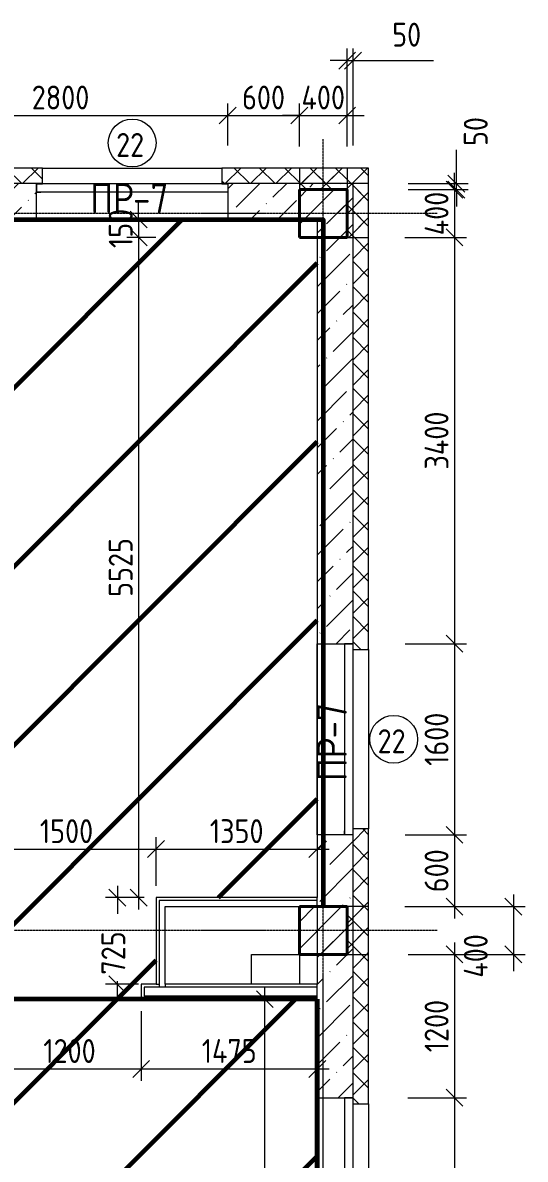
# Model space of a CAD drawing. Header units: millimetres. Extents: x -56773 to 323062, y -262288 to 76460.
# Drawn here: x 59093 to 63301, y -197138 to -187627 of the extents above; entities that cross this region are included whole.
import ezdxf

# ---------------------------------------------------------------- set-up
doc = ezdxf.new("R2010")
doc.units = ezdxf.units.MM
doc.linetypes.add('ADSK_Линия сетки', pattern=[25, 20, -2.5, 0, -2.5])
for name, color, linetype, lineweight in [('1.1) Шлифовка потолка', 5, 'Continuous', 60), ('3.1 Штукатурка внешн стен', 5, 'Continuous', 60), ('_ Окна', 7, 'Continuous', 18), ('Марки', 7, 'Continuous', 20), ('Марки окон', 7, 'Continuous', 20), ('Несущие колонны', 7, 'Continuous', 18), ('Окна', 7, 'Continuous', 9), ('Оси', 7, 'Continuous', 9), ('Перекрытие', 7, 'Continuous', 18), ('Размеры', 7, 'Continuous', 9), ('Стены внутренние', 7, 'Continuous', 18), ('Стены наружные', 7, 'Continuous', 18), ('Стены штриховка', 7, 'Continuous', 9)]:
    doc.layers.add(name, color=color, linetype=linetype, lineweight=lineweight)
doc.styles.add('GOST Common_2', font='', dxfattribs={"width": 0.9, "height": 250})
doc.styles.add('GOST Common_3', font='', dxfattribs={"width": 0.9, "height": 200})
doc.styles.get('GOST Common_2').set_extended_font_data('GOST Common')
doc.styles.get('GOST Common_3').set_extended_font_data('GOST Common')
doc.dimstyles.new('ADSK_Основной_2_0', dxfattribs={"dimscale": 304.8, "dimtxt": 201.142999, "dimasz": 0.463911, "dimexe": 0.328084, "dimexo": 0.328084, "dimgap": 0.164042, "dimtad": 1, "dimdec": 3, "dimrnd": 0.001, "dimdsep": 46, "dimtxsty": 'GOST Common_3', "dimblk1": 'OBLIQUE', "dimblk2": 'OBLIQUE', "dimsah": 1, "dimcen": 0.09, "dimdle": 0.328084, "dimazin": 2, "dimtfac": 1, "dimtdec": 4, "dimtix": 1, "dimtmove": 0, "dimatfit": 3, "dimfxl": 1, "dimtvp": 1, "dimtolj": 1, "dimtzin": 0, "dimlwd": 20, "dimlwe": 20, "dimarcsym": 2})
doc.dimstyles.new('ADSK_Основной_2_0_1', dxfattribs={"dimscale": 304.8, "dimtxt": 201.142999, "dimasz": 0.463911, "dimexe": 0.328084, "dimexo": 0.328084, "dimgap": 0.164042, "dimtad": 1, "dimdec": 3, "dimrnd": 0.001, "dimdsep": 46, "dimtxsty": 'GOST Common_3', "dimblk1": 'OBLIQUE', "dimblk2": 'OBLIQUE', "dimsah": 1, "dimcen": 0.09, "dimdle": 0.328084, "dimazin": 2, "dimtfac": 1, "dimtdec": 4, "dimtix": 1, "dimtmove": 1, "dimatfit": 3, "dimfxl": 1, "dimtvp": 1, "dimtolj": 1, "dimtzin": 0, "dimlwd": 20, "dimlwe": 20, "dimarcsym": 2})
doc.dimstyles.new('ADSK_Основной_2_0_2', dxfattribs={"dimscale": 304.8, "dimtxt": 201.142999, "dimasz": 0.463911, "dimexe": 0.328084, "dimexo": 0.328084, "dimgap": 0.164042, "dimtad": 1, "dimdec": 3, "dimrnd": 0.001, "dimdsep": 46, "dimtxsty": 'GOST Common_3', "dimblk1": 'OBLIQUE', "dimblk2": 'OBLIQUE', "dimsah": 1, "dimcen": 0.09, "dimdle": 0.328084, "dimazin": 2, "dimtfac": 1, "dimtdec": 4, "dimtix": 1, "dimtmove": 0, "dimatfit": 3, "dimfxl": 1, "dimtvp": 1, "dimtolj": 1, "dimtzin": 0, "dimlwd": 20, "dimlwe": 20, "dimarcsym": 2})
pattern_1 = [(45, (9.36, -198628.46), (-224.5064, 224.5064), []), (45, (233.87, -198628.46), (-224.5064, 224.5064), [396.875, -79.375, 3.353, -76.022])]
pattern_2 = [(45, (9.36, -198628.46), (84.18955, 308.69595), [396.875, -79.375, 3.353, -76.022])]
pattern_3 = [(45, (9.36, -198628.46), (-106.066, 106.066), []), (135, (9.36, -198628.46), (-106.066, -106.066), [])]

# ---------------------------------------------------------------- blocks, each defined once
blk = doc.blocks.new('ADSK_КолоннаЖБ_Прямоугольная - 400x400 мм-1807143-Кладочный план 4-го этажа')
at = {"layer": 'Несущие колонны', "lineweight": 40}
for p, q in [((-200, 200), (200, 200)), ((-200, -200), (-200, 200)), ((200, 200), (200, -200)), ((200, -200), (-200, -200))]:
    blk.add_line(p, q, dxfattribs=at)
blk = doc.blocks.new('ОКНО L03 _2СТ_RS - ОК-5_1600х2000h-3556615-Кладочный план 4-го этажа')
at = {"layer": '_ Окна'}
for p, q in [((-838.1, 149), (761.9, 149)), ((-838.1, 149), (-838.1, 79)), ((-838.1, 149), (-833.1, 149)), ((-818.1, 149), (-38.1, 149)), ((-38.1, 149), (741.9, 149)), ((761.9, 149), (756.9, 149)), ((761.9, 149), (761.9, 79)), ((-838.1, 79), (761.9, 79)), ((-838.1, 79), (-803.1, 79)), ((-818.1, 79), (-38.1, 79)), ((-38.1, 79), (741.9, 79)), ((761.9, 79), (726.9, 79))]:
    blk.add_line(p, q, dxfattribs=at)
at = {"layer": 'Окна'}
blk.add_line((-888.1, -150), (811.9, -150), dxfattribs=at)
blk = doc.blocks.new('ОКНО L03 _2СТ_RS - ОК-5_1600х2000h-3556607-Кладочный план 4-го этажа')
at = {"layer": '_ Окна'}
for p, q in [((-838.1, -79), (761.9, -79)), ((-838.1, -149), (-838.1, -79)), ((-838.1, -79), (-803.1, -79)), ((-818.1, -79), (-38.1, -79)), ((-38.1, -79), (741.9, -79)), ((761.9, -79), (726.9, -79)), ((761.9, -149), (761.9, -79)), ((-838.1, -149), (761.9, -149)), ((-838.1, -149), (-833.1, -149)), ((-818.1, -149), (-38.1, -149)), ((-38.1, -149), (741.9, -149)), ((761.9, -149), (756.9, -149))]:
    blk.add_line(p, q, dxfattribs=at)
at = {"layer": 'Окна'}
blk.add_line((-888.1, 150), (811.9, 150), dxfattribs=at)
blk = doc.blocks.new('_Oblique')
at = {"color": 0, "linetype": 'ByBlock', "lineweight": -2}
blk.add_line((-0.5, -0.5), (0.5, 0.5), dxfattribs=at)
blk = doc.blocks.new('*D5823')
at = {"layer": 'Defpoints', "color": 0, "transparency": 16777216}
for p in [(62219.5, -188973.5), (62219.5, -189023.5), (62724.1, -189023.5)]:
    blk.add_point(p, dxfattribs=at)
at = {"layer": 'Размеры', "color": 0, "lineweight": 20, "transparency": 16777216}
for p, q in [((62724.1, -188973.5), (62724.1, -188690.7)), ((62319.5, -188973.5), (62824.1, -188973.5)), ((62724.1, -189023.5), (62724.1, -188973.5)), ((62319.5, -189023.5), (62824.1, -189023.5)), ((62724.1, -189023.5), (62724.1, -189164.9))]:
    blk.add_line(p, q, dxfattribs=at)
at = {"layer": 'Размеры', "color": 0, "lineweight": 20, "transparency": 16777216, "xscale": 141.4, "yscale": 141.4, "zscale": 141.4}
for p, rotation in [((62724.1, -188973.5), 270), ((62724.1, -189023.5), 90)]:
    blk.add_blockref('_Oblique', p, dxfattribs=dict(at, rotation=rotation))
at = {"layer": 'Размеры', "color": 0, "lineweight": 9, "transparency": 16777216, "insert": (62786.5, -188658.7), "char_height": 200, "width": 302.737, "attachment_point": 1, "rotation": 90, "line_spacing_factor": 1.022761, "style": 'GOST Common_3'}
blk.add_mtext('\\A1;50', dxfattribs=at)
blk = doc.blocks.new('*D5824')
at = {"layer": 'Defpoints', "color": 0, "transparency": 16777216}
for p in [(62219.5, -189023.5), (62193.4, -189423.5), (62708.4, -189423.5)]:
    blk.add_point(p, dxfattribs=at)
at = {"layer": 'Размеры', "color": 0, "lineweight": 20, "transparency": 16777216}
for p, q in [((62708.4, -189023.5), (62708.4, -188882.1)), ((62319.5, -189023.5), (62808.4, -189023.5)), ((62708.4, -189023.5), (62708.4, -189423.5)), ((62293.4, -189423.5), (62808.4, -189423.5)), ((62708.4, -189423.5), (62708.4, -189564.9))]:
    blk.add_line(p, q, dxfattribs=at)
at = {"layer": 'Размеры', "color": 0, "lineweight": 20, "transparency": 16777216, "xscale": 141.4, "yscale": 141.4, "zscale": 141.4}
for p, rotation in [((62708.4, -189023.5), 270), ((62708.4, -189423.5), 90)]:
    blk.add_blockref('_Oblique', p, dxfattribs=dict(at, rotation=rotation))
at = {"layer": 'Размеры', "color": 0, "lineweight": 9, "transparency": 16777216, "insert": (62558.4, -189223.5), "char_height": 200, "width": 474.561, "attachment_point": 5, "rotation": 90, "style": 'GOST Common_3'}
blk.add_mtext('\\A1;400', dxfattribs=at)
blk = doc.blocks.new('*D5825')
at = {"layer": 'Defpoints', "color": 0, "transparency": 16777216}
for p in [(62193.4, -189423.5), (62194.5, -192823.5), (62708.4, -192823.5)]:
    blk.add_point(p, dxfattribs=at)
at = {"layer": 'Размеры', "color": 0, "lineweight": 20, "transparency": 16777216}
for p, q in [((62708.4, -189323.5), (62708.4, -192923.5)), ((62293.4, -189423.5), (62808.4, -189423.5)), ((62294.5, -192823.5), (62808.4, -192823.5))]:
    blk.add_line(p, q, dxfattribs=at)
at = {"layer": 'Размеры', "color": 0, "lineweight": 20, "transparency": 16777216, "xscale": 141.4, "yscale": 141.4, "zscale": 141.4}
for p, rotation in [((62708.4, -189423.5), 90), ((62708.4, -192823.5), 270)]:
    blk.add_blockref('_Oblique', p, dxfattribs=dict(at, rotation=rotation))
at = {"layer": 'Размеры', "color": 0, "lineweight": 9, "transparency": 16777216, "insert": (62558.4, -191123.5), "char_height": 200, "width": 625.93, "attachment_point": 5, "rotation": 90, "style": 'GOST Common_3'}
blk.add_mtext('\\A1;3400', dxfattribs=at)
blk = doc.blocks.new('*D5826')
at = {"layer": 'Defpoints', "color": 0, "transparency": 16777216}
for p in [(62194.5, -192823.5), (62194.5, -194423.5), (62708.4, -194423.5)]:
    blk.add_point(p, dxfattribs=at)
at = {"layer": 'Размеры', "color": 0, "lineweight": 20, "transparency": 16777216}
for p, q in [((62708.4, -192723.5), (62708.4, -194523.5)), ((62294.5, -192823.5), (62808.4, -192823.5)), ((62294.5, -194423.5), (62808.4, -194423.5))]:
    blk.add_line(p, q, dxfattribs=at)
at = {"layer": 'Размеры', "color": 0, "lineweight": 20, "transparency": 16777216, "xscale": 141.4, "yscale": 141.4, "zscale": 141.4}
for p, rotation in [((62708.4, -192823.5), 90), ((62708.4, -194423.5), 270)]:
    blk.add_blockref('_Oblique', p, dxfattribs=dict(at, rotation=rotation))
at = {"layer": 'Размеры', "color": 0, "lineweight": 9, "transparency": 16777216, "insert": (62558.4, -193623.5), "char_height": 200, "width": 560.473, "attachment_point": 5, "rotation": 90, "style": 'GOST Common_3'}
blk.add_mtext('\\A1;1600', dxfattribs=at)
blk = doc.blocks.new('*D5827')
at = {"layer": 'Defpoints', "color": 0, "transparency": 16777216}
for p in [(62194.5, -194423.5), (62193.4, -195023.5), (62708.4, -195023.5)]:
    blk.add_point(p, dxfattribs=at)
at = {"layer": 'Размеры', "color": 0, "lineweight": 20, "transparency": 16777216}
for p, q in [((62708.4, -194323.5), (62708.4, -195123.5)), ((62294.5, -194423.5), (62808.4, -194423.5)), ((62293.4, -195023.5), (62808.4, -195023.5))]:
    blk.add_line(p, q, dxfattribs=at)
at = {"layer": 'Размеры', "color": 0, "lineweight": 20, "transparency": 16777216, "xscale": 141.4, "yscale": 141.4, "zscale": 141.4}
for p, rotation in [((62708.4, -194423.5), 90), ((62708.4, -195023.5), 270)]:
    blk.add_blockref('_Oblique', p, dxfattribs=dict(at, rotation=rotation))
at = {"layer": 'Размеры', "color": 0, "lineweight": 9, "transparency": 16777216, "insert": (62558.4, -194723.5), "char_height": 200, "width": 454.106, "attachment_point": 5, "rotation": 90, "style": 'GOST Common_3'}
blk.add_mtext('\\A1;600', dxfattribs=at)
blk = doc.blocks.new('*D5828')
at = {"layer": 'Defpoints', "color": 0, "transparency": 16777216}
for p in [(62193.4, -195023.5), (62219.5, -195423.5), (63201.3, -195423.5)]:
    blk.add_point(p, dxfattribs=at)
at = {"layer": 'Размеры', "color": 0, "lineweight": 20, "transparency": 16777216}
for p, q in [((63201.3, -194923.5), (63201.3, -195423.5)), ((62293.4, -195023.5), (63301.3, -195023.5)), ((62319.5, -195423.5), (63301.3, -195423.5)), ((63201.3, -195423.5), (63201.3, -195564.9))]:
    blk.add_line(p, q, dxfattribs=at)
at = {"layer": 'Размеры', "color": 0, "lineweight": 20, "transparency": 16777216, "xscale": 141.4, "yscale": 141.4, "zscale": 141.4}
for p, rotation in [((63201.3, -195023.5), 90), ((63201.3, -195423.5), 270)]:
    blk.add_blockref('_Oblique', p, dxfattribs=dict(at, rotation=rotation))
at = {"layer": 'Размеры', "color": 0, "lineweight": 9, "transparency": 16777216, "insert": (62786.5, -195618.8), "char_height": 200, "width": 474.561, "attachment_point": 1, "rotation": 90, "line_spacing_factor": 1.022761, "style": 'GOST Common_3'}
blk.add_mtext('\\A1;400', dxfattribs=at)
blk = doc.blocks.new('*D5829')
at = {"layer": 'Defpoints', "color": 0, "transparency": 16777216}
for p in [(62219.5, -195423.5), (62219, -196623.5), (62708.4, -196623.5)]:
    blk.add_point(p, dxfattribs=at)
at = {"layer": 'Размеры', "color": 0, "lineweight": 20, "transparency": 16777216}
for p, q in [((62708.4, -195323.5), (62708.4, -196723.5)), ((62319.5, -195423.5), (62808.4, -195423.5)), ((62319, -196623.5), (62808.4, -196623.5))]:
    blk.add_line(p, q, dxfattribs=at)
at = {"layer": 'Размеры', "color": 0, "lineweight": 20, "transparency": 16777216, "xscale": 141.4, "yscale": 141.4, "zscale": 141.4}
for p, rotation in [((62708.4, -195423.5), 90), ((62708.4, -196623.5), 270)]:
    blk.add_blockref('_Oblique', p, dxfattribs=dict(at, rotation=rotation))
at = {"layer": 'Размеры', "color": 0, "lineweight": 9, "transparency": 16777216, "insert": (62558.4, -196023.5), "char_height": 200, "width": 560.473, "attachment_point": 5, "rotation": 90, "style": 'GOST Common_3'}
blk.add_mtext('\\A1;1200', dxfattribs=at)
blk = doc.blocks.new('*D5830')
at = {"layer": 'Defpoints', "color": 0, "transparency": 16777216}
for p in [(62219, -196623.5), (61858.4, -198223.5), (62708.4, -198223.5)]:
    blk.add_point(p, dxfattribs=at)
at = {"layer": 'Размеры', "color": 0, "lineweight": 20, "transparency": 16777216}
for p, q in [((62708.4, -196523.5), (62708.4, -198323.5)), ((62319, -196623.5), (62808.4, -196623.5)), ((61958.4, -198223.5), (62808.4, -198223.5))]:
    blk.add_line(p, q, dxfattribs=at)
at = {"layer": 'Размеры', "color": 0, "lineweight": 20, "transparency": 16777216, "xscale": 141.4, "yscale": 141.4, "zscale": 141.4}
for p, rotation in [((62708.4, -196623.5), 90), ((62708.4, -198223.5), 270)]:
    blk.add_blockref('_Oblique', p, dxfattribs=dict(at, rotation=rotation))
at = {"layer": 'Размеры', "color": 0, "lineweight": 9, "transparency": 16777216, "insert": (62558.4, -197423.5), "char_height": 200, "width": 560.473, "attachment_point": 5, "rotation": 90, "style": 'GOST Common_3'}
blk.add_mtext('\\A1;1600', dxfattribs=at)
blk = doc.blocks.new('*D5942')
at = {"layer": 'Defpoints', "color": 0, "transparency": 16777216}
for p in [(60809.4, -188403), (60809.4, -188754.1), (58009.4, -188974.5)]:
    blk.add_point(p, dxfattribs=at)
at = {"layer": 'Размеры', "color": 0, "lineweight": 20, "transparency": 16777216}
for p, q in [((58009.4, -188874.5), (58009.4, -188303)), ((60809.4, -188654.1), (60809.4, -188303)), ((57909.4, -188403), (60909.4, -188403))]:
    blk.add_line(p, q, dxfattribs=at)
at = {"layer": 'Размеры', "color": 0, "lineweight": 20, "transparency": 16777216, "xscale": 141.4, "yscale": 141.4, "zscale": 141.4, "rotation": 180}
blk.add_blockref('_Oblique', (58009.4, -188403), dxfattribs=at)
at = {"layer": 'Размеры', "color": 0, "lineweight": 20, "transparency": 16777216, "xscale": 141.4, "yscale": 141.4, "zscale": 141.4}
blk.add_blockref('_Oblique', (60809.4, -188403), dxfattribs=at)
at = {"layer": 'Размеры', "color": 0, "lineweight": 9, "transparency": 16777216, "insert": (59409.4, -188253), "char_height": 200, "width": 605.475, "attachment_point": 5, "style": 'GOST Common_3'}
blk.add_mtext('\\A1;2800', dxfattribs=at)
blk = doc.blocks.new('*D5943')
at = {"layer": 'Defpoints', "color": 0, "transparency": 16777216}
for p in [(61409.4, -188403), (60809.4, -188754.1), (61409.4, -188762.6)]:
    blk.add_point(p, dxfattribs=at)
at = {"layer": 'Размеры', "color": 0, "lineweight": 20, "transparency": 16777216}
for p, q in [((60809.4, -188654.1), (60809.4, -188303)), ((61409.4, -188662.6), (61409.4, -188303)), ((60709.4, -188403), (61509.4, -188403))]:
    blk.add_line(p, q, dxfattribs=at)
at = {"layer": 'Размеры', "color": 0, "lineweight": 20, "transparency": 16777216, "xscale": 141.4, "yscale": 141.4, "zscale": 141.4, "rotation": 180}
blk.add_blockref('_Oblique', (60809.4, -188403), dxfattribs=at)
at = {"layer": 'Размеры', "color": 0, "lineweight": 20, "transparency": 16777216, "xscale": 141.4, "yscale": 141.4, "zscale": 141.4}
blk.add_blockref('_Oblique', (61409.4, -188403), dxfattribs=at)
at = {"layer": 'Размеры', "color": 0, "lineweight": 9, "transparency": 16777216, "insert": (61109.4, -188253), "char_height": 200, "width": 454.106, "attachment_point": 5, "style": 'GOST Common_3'}
blk.add_mtext('\\A1;600', dxfattribs=at)
blk = doc.blocks.new('*D5944')
at = {"layer": 'Defpoints', "color": 0, "transparency": 16777216}
for p in [(61809.4, -188403), (61409.4, -188762.6), (61809.4, -188762.6)]:
    blk.add_point(p, dxfattribs=at)
at = {"layer": 'Размеры', "color": 0, "lineweight": 20, "transparency": 16777216}
for p, q in [((61409.4, -188662.6), (61409.4, -188303)), ((61809.4, -188662.6), (61809.4, -188303)), ((61409.4, -188403), (61268, -188403)), ((61409.4, -188403), (61809.4, -188403)), ((61809.4, -188403), (61950.8, -188403))]:
    blk.add_line(p, q, dxfattribs=at)
at = {"layer": 'Размеры', "color": 0, "lineweight": 20, "transparency": 16777216, "xscale": 141.4, "yscale": 141.4, "zscale": 141.4}
blk.add_blockref('_Oblique', (61409.4, -188403), dxfattribs=at)
at = {"layer": 'Размеры', "color": 0, "lineweight": 20, "transparency": 16777216, "xscale": 141.4, "yscale": 141.4, "zscale": 141.4, "rotation": 180}
blk.add_blockref('_Oblique', (61809.4, -188403), dxfattribs=at)
at = {"layer": 'Размеры', "color": 0, "lineweight": 9, "transparency": 16777216, "insert": (61609.4, -188253), "char_height": 200, "width": 474.561, "attachment_point": 5, "style": 'GOST Common_3'}
blk.add_mtext('\\A1;400', dxfattribs=at)
blk = doc.blocks.new('*D5945')
at = {"layer": 'Defpoints', "color": 0, "transparency": 16777216}
for p in [(61859.4, -187943.7), (61809.4, -188762.6), (61859.4, -188753.1)]:
    blk.add_point(p, dxfattribs=at)
at = {"layer": 'Размеры', "color": 0, "lineweight": 20, "transparency": 16777216}
for p, q in [((61809.4, -188662.6), (61809.4, -187843.7)), ((61859.4, -188653.1), (61859.4, -187843.7)), ((61809.4, -187943.7), (61668, -187943.7)), ((61809.4, -187943.7), (61859.4, -187943.7)), ((61859.4, -187943.7), (62533.6, -187943.7))]:
    blk.add_line(p, q, dxfattribs=at)
at = {"layer": 'Размеры', "color": 0, "lineweight": 20, "transparency": 16777216, "xscale": 141.4, "yscale": 141.4, "zscale": 141.4}
blk.add_blockref('_Oblique', (61809.4, -187943.7), dxfattribs=at)
at = {"layer": 'Размеры', "color": 0, "lineweight": 20, "transparency": 16777216, "xscale": 141.4, "yscale": 141.4, "zscale": 141.4, "rotation": 180}
blk.add_blockref('_Oblique', (61859.4, -187943.7), dxfattribs=at)
at = {"layer": 'Размеры', "color": 0, "lineweight": 9, "transparency": 16777216, "insert": (62186.5, -187627.1), "char_height": 200, "width": 302.737, "attachment_point": 1, "line_spacing_factor": 1.022761, "style": 'GOST Common_3'}
blk.add_mtext('\\A1;50', dxfattribs=at)
blk = doc.blocks.new('*D5970')
at = {"layer": 'Defpoints', "color": 0, "transparency": 16777216}
for p in [(60163.1, -189273.5), (60063.2, -189423.5), (60306.3, -189423.5)]:
    blk.add_point(p, dxfattribs=at)
at = {"layer": 'Размеры', "color": 0, "lineweight": 20, "transparency": 16777216}
for p, q in [((60063.2, -189273.5), (60063.2, -189132.1)), ((60063.1, -189273.5), (59963.2, -189273.5)), ((60063.2, -189273.5), (60063.2, -189423.5)), ((60206.3, -189423.5), (59963.2, -189423.5)), ((60063.2, -189423.5), (60063.2, -189564.9))]:
    blk.add_line(p, q, dxfattribs=at)
at = {"layer": 'Размеры', "color": 0, "lineweight": 20, "transparency": 16777216, "xscale": 141.4, "yscale": 141.4, "zscale": 141.4}
for p, rotation in [((60063.2, -189273.5), 270), ((60063.2, -189423.5), 90)]:
    blk.add_blockref('_Oblique', p, dxfattribs=dict(at, rotation=rotation))
at = {"layer": 'Размеры', "color": 0, "lineweight": 9, "transparency": 16777216, "insert": (59913.2, -189348.5), "char_height": 200, "width": 409.104, "attachment_point": 5, "rotation": 90, "style": 'GOST Common_3'}
blk.add_mtext('\\A1;150', dxfattribs=at)
blk = doc.blocks.new('*D5971')
at = {"layer": 'Defpoints', "color": 0, "transparency": 16777216}
for p in [(60306.3, -189423.5), (60063.2, -194948.5), (60209.4, -194948.5)]:
    blk.add_point(p, dxfattribs=at)
at = {"layer": 'Размеры', "color": 0, "lineweight": 20, "transparency": 16777216}
for p, q in [((60063.2, -189323.5), (60063.2, -195048.5)), ((60206.3, -189423.5), (59963.2, -189423.5)), ((60109.4, -194948.5), (59963.2, -194948.5))]:
    blk.add_line(p, q, dxfattribs=at)
at = {"layer": 'Размеры', "color": 0, "lineweight": 20, "transparency": 16777216, "xscale": 141.4, "yscale": 141.4, "zscale": 141.4}
for p, rotation in [((60063.2, -189423.5), 90), ((60063.2, -194948.5), 270)]:
    blk.add_blockref('_Oblique', p, dxfattribs=dict(at, rotation=rotation))
at = {"layer": 'Размеры', "color": 0, "lineweight": 9, "transparency": 16777216, "insert": (59913.2, -192186), "char_height": 200, "width": 605.475, "attachment_point": 5, "rotation": 90, "style": 'GOST Common_3'}
blk.add_mtext('\\A1;5525', dxfattribs=at)
blk = doc.blocks.new('*D5972')
at = {"layer": 'Defpoints', "color": 0, "transparency": 16777216}
for p in [(60209.4, -194948.5), (59885.1, -195673.5), (60163.1, -195673.5)]:
    blk.add_point(p, dxfattribs=at)
at = {"layer": 'Размеры', "color": 0, "lineweight": 20, "transparency": 16777216}
for p, q in [((59885.1, -194848.5), (59885.1, -195084.9)), ((60109.4, -194948.5), (59785.1, -194948.5)), ((60063.1, -195673.5), (59785.1, -195673.5)), ((59885.1, -195773.5), (59885.1, -195647.8))]:
    blk.add_line(p, q, dxfattribs=at)
at = {"layer": 'Размеры', "color": 0, "lineweight": 20, "transparency": 16777216, "xscale": 141.4, "yscale": 141.4, "zscale": 141.4}
for p, rotation in [((59885.1, -194948.5), 90), ((59885.1, -195673.5), 270)]:
    blk.add_blockref('_Oblique', p, dxfattribs=dict(at, rotation=rotation))
at = {"layer": 'Размеры', "color": 0, "lineweight": 9, "transparency": 16777216, "insert": (59751.8, -195593.4), "char_height": 200, "width": 454.106, "attachment_point": 1, "rotation": 90, "line_spacing_factor": 1.022761, "style": 'GOST Common_3'}
blk.add_mtext('\\A1;725', dxfattribs=at)
blk = doc.blocks.new('*D6041')
at = {"layer": 'Defpoints', "color": 0, "transparency": 16777216}
for p in [(58884.4, -195798.5), (60084.4, -195798.5), (60084.4, -196382.2)]:
    blk.add_point(p, dxfattribs=at)
at = {"layer": 'Размеры', "color": 0, "lineweight": 20, "transparency": 16777216}
for p, q in [((58884.4, -195898.5), (58884.4, -196482.2)), ((60084.4, -195898.5), (60084.4, -196482.2)), ((58784.4, -196382.2), (60184.4, -196382.2))]:
    blk.add_line(p, q, dxfattribs=at)
at = {"layer": 'Размеры', "color": 0, "lineweight": 20, "transparency": 16777216, "xscale": 141.4, "yscale": 141.4, "zscale": 141.4, "rotation": 180}
blk.add_blockref('_Oblique', (58884.4, -196382.2), dxfattribs=at)
at = {"layer": 'Размеры', "color": 0, "lineweight": 20, "transparency": 16777216, "xscale": 141.4, "yscale": 141.4, "zscale": 141.4}
blk.add_blockref('_Oblique', (60084.4, -196382.2), dxfattribs=at)
at = {"layer": 'Размеры', "color": 0, "lineweight": 9, "transparency": 16777216, "insert": (59484.4, -196232.2), "char_height": 200, "width": 560.473, "attachment_point": 5, "style": 'GOST Common_3'}
blk.add_mtext('\\A1;1200', dxfattribs=at)
blk = doc.blocks.new('*D6042')
at = {"layer": 'Defpoints', "color": 0, "transparency": 16777216}
for p in [(60084.4, -195798.5), (61559.4, -196282.3), (61559.4, -196382.2)]:
    blk.add_point(p, dxfattribs=at)
at = {"layer": 'Размеры', "color": 0, "lineweight": 20, "transparency": 16777216}
for p, q in [((60084.4, -195898.5), (60084.4, -196482.2)), ((59984.4, -196382.2), (61659.4, -196382.2)), ((61559.4, -196382.3), (61559.4, -196482.2))]:
    blk.add_line(p, q, dxfattribs=at)
at = {"layer": 'Размеры', "color": 0, "lineweight": 20, "transparency": 16777216, "xscale": 141.4, "yscale": 141.4, "zscale": 141.4, "rotation": 180}
blk.add_blockref('_Oblique', (60084.4, -196382.2), dxfattribs=at)
at = {"layer": 'Размеры', "color": 0, "lineweight": 20, "transparency": 16777216, "xscale": 141.4, "yscale": 141.4, "zscale": 141.4}
blk.add_blockref('_Oblique', (61559.4, -196382.2), dxfattribs=at)
at = {"layer": 'Размеры', "color": 0, "lineweight": 9, "transparency": 16777216, "insert": (60821.9, -196232.2), "char_height": 200, "width": 580.928, "attachment_point": 5, "style": 'GOST Common_3'}
blk.add_mtext('\\A1;1475', dxfattribs=at)
blk = doc.blocks.new('*D6263')
at = {"layer": 'Defpoints', "color": 0, "transparency": 16777216}
for p in [(58709.4, -194442.5), (60209.4, -194542.5), (60209.4, -194948.5)]:
    blk.add_point(p, dxfattribs=at)
at = {"layer": 'Размеры', "color": 0, "lineweight": 20, "transparency": 16777216}
for p, q in [((60209.4, -194848.5), (60209.4, -194442.5)), ((58609.4, -194542.5), (60309.4, -194542.5)), ((58709.4, -194542.5), (58709.4, -194642.5))]:
    blk.add_line(p, q, dxfattribs=at)
at = {"layer": 'Размеры', "color": 0, "lineweight": 20, "transparency": 16777216, "xscale": 141.4, "yscale": 141.4, "zscale": 141.4, "rotation": 180}
blk.add_blockref('_Oblique', (58709.4, -194542.5), dxfattribs=at)
at = {"layer": 'Размеры', "color": 0, "lineweight": 20, "transparency": 16777216, "xscale": 141.4, "yscale": 141.4, "zscale": 141.4}
blk.add_blockref('_Oblique', (60209.4, -194542.5), dxfattribs=at)
at = {"layer": 'Размеры', "color": 0, "lineweight": 9, "transparency": 16777216, "insert": (59459.4, -194392.5), "char_height": 200, "width": 560.473, "attachment_point": 5, "style": 'GOST Common_3'}
blk.add_mtext('\\A1;1500', dxfattribs=at)
blk = doc.blocks.new('*D6264')
at = {"layer": 'Defpoints', "color": 0, "transparency": 16777216}
for p in [(61559.4, -194442.5), (61559.4, -194542.5), (60209.4, -194948.5)]:
    blk.add_point(p, dxfattribs=at)
at = {"layer": 'Размеры', "color": 0, "lineweight": 20, "transparency": 16777216}
for p, q in [((60209.4, -194848.5), (60209.4, -194442.5)), ((60109.4, -194542.5), (61659.4, -194542.5)), ((61559.4, -194542.5), (61559.4, -194642.5))]:
    blk.add_line(p, q, dxfattribs=at)
at = {"layer": 'Размеры', "color": 0, "lineweight": 20, "transparency": 16777216, "xscale": 141.4, "yscale": 141.4, "zscale": 141.4, "rotation": 180}
blk.add_blockref('_Oblique', (60209.4, -194542.5), dxfattribs=at)
at = {"layer": 'Размеры', "color": 0, "lineweight": 20, "transparency": 16777216, "xscale": 141.4, "yscale": 141.4, "zscale": 141.4}
blk.add_blockref('_Oblique', (61559.4, -194542.5), dxfattribs=at)
at = {"layer": 'Размеры', "color": 0, "lineweight": 9, "transparency": 16777216, "insert": (60884.4, -194392.5), "char_height": 200, "width": 560.473, "attachment_point": 5, "style": 'GOST Common_3'}
blk.add_mtext('\\A1;1350', dxfattribs=at)
blk = doc.blocks.new('*D6290')
at = {"layer": 'Defpoints', "color": 0, "transparency": 16777216}
for p in [(61020, -195798.5), (61120, -195798.5), (61020, -202448.5)]:
    blk.add_point(p, dxfattribs=at)
at = {"layer": 'Размеры', "color": 0, "lineweight": 20, "transparency": 16777216}
for p, q in [((61120, -202548.5), (61120, -195698.5)), ((61120, -195798.5), (61220, -195798.5)), ((61120, -202448.5), (61220, -202448.5))]:
    blk.add_line(p, q, dxfattribs=at)
at = {"layer": 'Размеры', "color": 0, "lineweight": 20, "transparency": 16777216, "xscale": 141.4, "yscale": 141.4, "zscale": 141.4}
for p, rotation in [((61120, -195798.5), 90), ((61120, -202448.5), 270)]:
    blk.add_blockref('_Oblique', p, dxfattribs=dict(at, rotation=rotation))
at = {"layer": 'Размеры', "color": 0, "lineweight": 9, "transparency": 16777216, "insert": (60970, -199123.5), "char_height": 200, "width": 605.475, "attachment_point": 5, "rotation": 90, "style": 'GOST Common_3'}
blk.add_mtext('\\A1;6650', dxfattribs=at)
blk = doc.blocks.new('М_окна1 - Маркировка типоразмера-1510237-Кладочный план 4-го этажа')
at = {"layer": 'Марки окон'}
blk.add_circle((0, 0), 2, dxfattribs=at)

msp = doc.modelspace()

# ---------------------------------------------------------------- hatches: boundary and pattern name
at = {"layer": '1.1) Шлифовка потолка', "transparency": 33554687}
h = msp.add_hatch(dxfattribs=at)
h.set_pattern_fill('ANSI31', color=5, scale=333)
h.paths.add_polyline_path([(61559.3615, -192773.4914), (61559.3615, -189423.4914), (61409.3615, -189423.4914), (61409.3615, -189273.4914), (60809.3615, -189273.4914), (59159.3615, -189273.4914), (58709.3615, -189273.4914), (58709.3615, -195673.4914), (58884.3615, -195673.4914), (58884.3615, -195798.4914), (60084.3615, -195798.4914), (60084.3615, -195673.4914), (60209.3615, -195673.4914), (60209.3615, -194948.4914), (61559.3615, -194948.4914), (61559.3615, -194423.4914)])
h = msp.add_hatch(dxfattribs=at)
h.set_pattern_fill('ANSI31', color=5, scale=333)
h.paths.add_polyline_path([(61559.3615, -195798.4914), (-9515.6385, -195798.4914), (-9515.6385, -199048.4914), (61559.3615, -199048.4914)])
h.paths.add_polyline_path([(26559.3615, -198473.4914), (26634.3615, -198473.4914), (26634.3615, -199023.4914), (26559.3615, -199023.4914)], flags=16)
h.paths.add_polyline_path([(26559.3615, -196373.4914), (26559.3615, -195823.4914), (26634.3615, -195823.4914), (26634.3615, -196373.4914)], flags=16)
h.paths.add_polyline_path([(41109.3615, -196023.4914), (41109.3615, -195898.4914), (42009.3615, -195898.4914), (42009.3615, -196023.4914)], flags=16)
h.paths.add_polyline_path([(45809.3615, -196023.4914), (45809.3615, -195898.4914), (46809.3615, -195898.4914), (46809.3615, -196023.4914)], flags=16)
h.paths.add_polyline_path([(48659.3615, -195923.4914), (48659.3615, -195898.4914), (49409.3615, -195898.4914), (49409.3615, -195923.4914)], flags=16)
h.paths.add_polyline_path([(41734.3615, -193523.4914), (39734.3615, -193523.4914), (39734.3615, -195023.4914), (40009.3615, -195023.4914), (40034.3615, -195023.4914), (40034.3615, -195798.4914), (41734.3615, -195798.4914)], flags=0)
at = {"layer": 'Несущие колонны', "lineweight": 9}
h = msp.add_hatch(dxfattribs=at)
h.set_pattern_fill('FP_1', color=256, style=0, pattern_type=2)
h.set_pattern_definition(pattern_1)
h.paths.add_polyline_path([(61409.3615, -189423.4914), (61809.3615, -189423.4914), (61809.3615, -189023.4914), (61409.3615, -189023.4914)])
h = msp.add_hatch(dxfattribs=at)
h.set_pattern_fill('FP_1', color=256, style=0, pattern_type=2)
h.set_pattern_definition(pattern_1)
h.paths.add_polyline_path([(61409.3615, -195423.4914), (61809.3615, -195423.4914), (61809.3615, -195023.4914), (61409.3615, -195023.4914), (61409.3615, -195092.7203)])
at = {"layer": 'Стены внутренние', "lineweight": 9}
h = msp.add_hatch(dxfattribs=at)
h.set_pattern_fill('FP_2', color=256, style=0, pattern_type=2)
h.set_pattern_definition(pattern_2)
h.paths.add_polyline_path([(58584.3615, -189273.4914), (59209.3615, -189273.4914), (59209.3615, -188974.4914), (58009.3615, -188974.4914), (58009.3615, -189273.4914)])
h.paths.add_polyline_path([(52797.6931, -189273.4914), (53209.3615, -189273.4914), (53209.3615, -188974.4914), (52009.3615, -188974.4914), (52009.3615, -189273.4914), (52759.3615, -189273.4914)])
h.paths.add_polyline_path([(61859.3615, -189273.4914), (61859.3615, -188973.4914), (60809.3615, -188974.4914), (60809.3615, -189273.4914), (61559.3615, -189273.4914)])
h.paths.add_polyline_path([(56409.3615, -189273.4914), (56409.3615, -188974.4914), (54809.3615, -188974.4914), (54809.3615, -189273.4914), (56097.859, -189273.4914)])
h.paths.add_polyline_path([(49709.3615, -189273.4914), (50409.3615, -189273.4914), (50409.3615, -188974.4914), (49609.3615, -188973.4914), (49609.3615, -189273.4914), (49684.3615, -189273.4914)])
h = msp.add_hatch(dxfattribs=at)
h.set_pattern_fill('FP_2', color=256, style=0, pattern_type=2)
h.set_pattern_definition(pattern_2)
h.paths.add_polyline_path([(61859.3615, -205873.4914), (61858.3615, -202023.4914), (61559.3615, -202023.4914), (61559.3615, -205873.4914)])
h.paths.add_polyline_path([(61858.3615, -200473.4914), (61859.3615, -200473.4914), (61858.3615, -198223.4914), (61559.3615, -198223.4914), (61559.3615, -199423.4914), (61809.3615, -199423.4914), (61809.3615, -199823.4914), (61559.3615, -199823.4914), (61559.3615, -200423.4914), (61858.3615, -200423.4914)])
h.paths.add_polyline_path([(61859.3615, -196673.4914), (61858.3615, -194423.4914), (61559.3615, -194423.4914), (61559.3615, -196623.4914), (61858.3615, -196623.4914), (61858.3615, -196673.4914)])
h.paths.add_polyline_path([(61858.3615, -192873.4914), (61859.3615, -192873.4914), (61859.3615, -189273.4914), (61559.3615, -189273.4914), (61559.3615, -192823.4914), (61858.3615, -192823.4914)])
at = {"layer": 'Стены наружные', "lineweight": 9}
h = msp.add_hatch(dxfattribs=at)
h.set_pattern_fill('FP_4', color=256, style=0, pattern_type=2)
h.set_pattern_definition(pattern_3)
h.paths.add_polyline_path([(61809.3615, -188973.4914), (61809.3615, -188843.4914), (60759.3615, -188843.4914), (60759.3615, -188973.4914)])
h.paths.add_polyline_path([(53259.3615, -188973.4914), (53259.3615, -188843.4914), (51959.3615, -188843.4914), (51959.3615, -188973.4914), (52797.6931, -188973.4914)])
h.paths.add_polyline_path([(54759.3615, -188973.4914), (56459.3615, -188973.4914), (56459.3615, -188843.4914), (54759.3615, -188843.4914)])
h.paths.add_polyline_path([(59259.3615, -188973.4914), (59259.3615, -188843.4914), (57959.3615, -188843.4914), (57959.3615, -188973.4914)])
h.paths.add_polyline_path([(49609.3615, -188973.4914), (50459.3615, -188973.4914), (50459.3615, -188843.4914), (49609.3615, -188843.4914)])
h = msp.add_hatch(dxfattribs=at)
h.set_pattern_fill('FP_4', color=256, style=0, pattern_type=2)
h.set_pattern_definition(pattern_3)
h.paths.add_polyline_path([(61809.3615, -189023.4914), (61809.3615, -188843.4914), (61409.3615, -188843.4914), (61409.3615, -189023.4914)])
h = msp.add_hatch(dxfattribs=at)
h.set_pattern_fill('FP_4', color=256, style=0, pattern_type=2)
h.set_pattern_definition(pattern_3)
h.paths.add_polyline_path([(61989.3615, -189423.4914), (61989.3615, -188843.4914), (61809.3615, -188843.4914), (61809.3615, -189423.4914)])
h = msp.add_hatch(dxfattribs=at)
h.set_pattern_fill('FP_4', color=256, style=0, pattern_type=2)
h.set_pattern_definition(pattern_3)
h.paths.add_polyline_path([(61989.3615, -205873.4914), (61989.3615, -201973.4914), (61859.3615, -201973.4914), (61859.3615, -205873.4914), (61873.1494, -205873.4914)])
h.paths.add_polyline_path([(61989.3615, -200473.4914), (61989.3615, -198173.4914), (61859.3615, -198173.4914), (61859.3615, -200473.4914)])
h.paths.add_polyline_path([(61859.3615, -196673.4914), (61989.3615, -196673.4914), (61989.3615, -194373.4914), (61859.3615, -194373.4914), (61859.3615, -195092.7203)])
h.paths.add_polyline_path([(61859.3615, -192873.4914), (61989.3615, -192873.4914), (61989.3615, -188973.4914), (61859.3615, -188973.4914), (61859.3615, -192270.5967)])
h = msp.add_hatch(dxfattribs=at)
h.set_pattern_fill('FP_4', color=256, style=0, pattern_type=2)
h.set_pattern_definition(pattern_3)
h.paths.add_polyline_path([(61809.3615, -195423.4914), (61989.3615, -195423.4914), (61989.3615, -195023.4914), (61809.3615, -195023.4914), (61809.3615, -195092.7203)])

# ---------------------------------------------------------------- linework, layer by layer
at = {"layer": '1.1) Шлифовка потолка'}
msp.add_lwpolyline([(61559.3615, -195798.4914), (-9515.6385, -195798.4914), (-9515.6385, -199048.4914), (61559.3615, -199048.4914)], close=True, dxfattribs=at)
at = {"layer": '3.1 Штукатурка внешн стен'}
for points in [[(49709.3615, -189273.4914), (61609.3615, -189273.4914), (61609.3615, -195023.4914)], [(61559.3615, -195798.4914), (61559.3615, -205573.4914)]]:
    msp.add_lwpolyline(points, dxfattribs=at)
at = {"layer": 'Несущие колонны', "lineweight": 9}
for p, q in [((61809.3615, -189023.4914), (61409.3615, -189023.4914)), ((61409.3615, -189023.4914), (61409.3615, -189423.4914)), ((61809.3615, -189423.4914), (61809.3615, -189023.4914)), ((61409.3615, -189423.4914), (61809.3615, -189423.4914)), ((61809.3615, -195023.4914), (61409.3615, -195023.4914)), ((61409.3615, -195023.4914), (61409.3615, -195423.4914)), ((61809.3615, -195423.4914), (61809.3615, -195023.4914)), ((61409.3615, -195423.4914), (61809.3615, -195423.4914))]:
    msp.add_line(p, q, dxfattribs=at)
at = {"layer": 'Оси', "linetype": 'ADSK_Линия сетки', "lineweight": 5}
for p, q in [((61609.3615, -209602.3427), (61609.3615, -188601.0153)), ((62563.3938, -189223.4914), (-25230.7352, -189223.4914)), ((62563.3938, -195223.4914), (-25230.7352, -195223.4914))]:
    msp.add_line(p, q, dxfattribs=at)
at = {"layer": 'Перекрытие'}
for p, q in [((61009.3615, -195673.4914), (61009.3615, -195423.4914)), ((61009.3615, -195423.4914), (61409.3615, -195423.4914)), ((61409.3615, -195423.4914), (61409.3615, -195673.4914))]:
    msp.add_line(p, q, dxfattribs=at)
at = {"layer": 'Стены внутренние', "lineweight": 5}
for p, q in [((59209.3615, -189273.4914), (59209.3615, -188974.4914)), ((59209.3615, -188974.4914), (59259.3615, -188974.4914)), ((59259.3615, -188974.4914), (59259.3615, -188973.4914)), ((60759.3615, -188973.4914), (60759.3615, -188974.4914)), ((60759.3615, -188974.4914), (60809.3615, -188974.4914)), ((60809.3615, -188974.4914), (60809.3615, -189273.4914)), ((61859.3615, -188973.4914), (61809.3615, -188973.4914)), ((61859.3615, -189273.4914), (61859.3615, -188973.4914)), ((58709.3615, -189273.4914), (59209.3615, -189273.4914)), ((60809.3615, -189273.4914), (59209.3615, -189273.4914)), ((60809.3615, -189273.4914), (61559.3615, -189273.4914)), ((61559.3615, -189273.4914), (61559.3615, -192823.4914)), ((61559.3615, -192823.4914), (61858.3615, -192823.4914)), ((61559.3615, -194423.4914), (61559.3615, -192823.4914)), ((61858.3615, -192823.4914), (61858.3615, -192873.4914)), ((61858.3615, -192873.4914), (61859.3615, -192873.4914)), ((61859.3615, -194373.4914), (61858.3615, -194373.4914)), ((61858.3615, -194373.4914), (61858.3615, -194423.4914)), ((61559.3615, -194423.4914), (61559.3615, -194948.4914)), ((61858.3615, -194423.4914), (61559.3615, -194423.4914)), ((61559.3615, -194948.4914), (60209.3615, -194948.4914)), ((60209.3615, -194948.4914), (60209.3615, -195673.4914)), ((60284.3615, -195023.4914), (61559.3615, -195023.4914)), ((60284.3615, -195673.4914), (60284.3615, -195023.4914)), ((61559.3615, -195023.4914), (61559.3615, -195673.4914)), ((60209.3615, -195673.4914), (60084.3615, -195673.4914)), ((60084.3615, -195673.4914), (60084.3615, -195798.4914)), ((61559.3615, -195673.4914), (60284.3615, -195673.4914)), ((60084.3615, -195798.4914), (61559.3615, -195798.4914)), ((61559.3615, -195798.4914), (61559.3615, -196623.4914)), ((61559.3615, -196623.4914), (61858.3615, -196623.4914)), ((61559.3615, -198223.4914), (61559.3615, -196623.4914)), ((61858.3615, -196623.4914), (61858.3615, -196673.4914)), ((61858.3615, -196673.4914), (61859.3615, -196673.4914))]:
    msp.add_line(p, q, dxfattribs=at)
at = {"layer": 'Стены наружные', "lineweight": 9}
for p, q in [((59259.3615, -188843.4914), (57959.3615, -188843.4914)), ((59259.3615, -188973.4914), (59259.3615, -188843.4914)), ((59259.3615, -188843.4914), (60759.3615, -188843.4914)), ((61989.3615, -188843.4914), (60759.3615, -188843.4914)), ((60759.3615, -188843.4914), (60759.3615, -188973.4914)), ((61409.3615, -188843.4914), (61409.3615, -189023.4914)), ((61809.3615, -188843.4914), (61809.3615, -189423.4914)), ((61989.3615, -192873.4914), (61989.3615, -188843.4914)), ((61989.3615, -188973.4914), (61859.3615, -188973.4914)), ((61409.3615, -189023.4914), (61809.3615, -189023.4914)), ((61809.3615, -189423.4914), (61989.3615, -189423.4914)), ((61859.3615, -192873.4914), (61989.3615, -192873.4914)), ((61989.3615, -192873.4914), (61989.3615, -194373.4914)), ((61989.3615, -194373.4914), (61859.3615, -194373.4914)), ((61989.3615, -196673.4914), (61989.3615, -194373.4914)), ((61809.3615, -195023.4914), (61809.3615, -195423.4914)), ((61989.3615, -195023.4914), (61809.3615, -195023.4914)), ((61809.3615, -195423.4914), (61989.3615, -195423.4914)), ((61859.3615, -196673.4914), (61989.3615, -196673.4914)), ((61989.3615, -196673.4914), (61989.3615, -198173.4914))]:
    msp.add_line(p, q, dxfattribs=at)
at = {"layer": 'Стены штриховка', "lineweight": 9}
for p, q in [((59259.3615, -188973.4914), (57959.3615, -188973.4914)), ((61809.3615, -188973.4914), (60759.3615, -188973.4914)), ((61859.3615, -192873.4914), (61859.3615, -189273.4914)), ((61859.3615, -196673.4914), (61859.3615, -194373.4914)), ((61559.3615, -194973.4914), (60234.3615, -194973.4914)), ((60234.3615, -194973.4914), (60234.3615, -195698.4914)), ((61559.3615, -195023.4914), (61559.3615, -194948.4914)), ((60109.3615, -195698.4914), (60109.3615, -195773.4914)), ((61559.3615, -195698.4914), (60109.3615, -195698.4914)), ((60209.3615, -195673.4914), (60234.3615, -195673.4914)), ((60284.3615, -195673.4914), (60284.3615, -195698.4914)), ((61559.3615, -195798.4914), (61559.3615, -195673.4914)), ((61559.3615, -195773.4914), (60109.3615, -195773.4914))]:
    msp.add_line(p, q, dxfattribs=at)

# ---------------------------------------------------------------- block references
at = {"layer": 'Марки окон', "lineweight": 9, "xscale": 99.99999999999993, "yscale": 99.99999999999993, "zscale": 99.99999999999993}
for p in [(60009.3615, -188633.4914), (62199.3615, -193623.4914)]:
    msp.add_blockref('М_окна1 - Маркировка типоразмера-1510237-Кладочный план 4-го этажа', p, dxfattribs=at)
at = {"layer": 'Несущие колонны', "lineweight": 9, "rotation": 89.9999999999999}
for p in [(61609.3615, -189223.4914), (61609.3615, -195223.4914)]:
    msp.add_blockref('ADSK_КолоннаЖБ_Прямоугольная - 400x400 мм-1807143-Кладочный план 4-го этажа', p, dxfattribs=at)
at = {"layer": 'Окна', "lineweight": 9, "rotation": 180}
msp.add_blockref('ОКНО L03 _2СТ_RS - ОК-5_1600х2000h-3556607-Кладочный план 4-го этажа', (59971.2615, -189123.4914), dxfattribs=at)
at = {"layer": 'Окна', "rotation": 269.9999999999997}
for p in [(61709.3615, -193661.5914), (61709.3615, -197461.5914)]:
    msp.add_blockref('ОКНО L03 _2СТ_RS - ОК-5_1600х2000h-3556615-Кладочный план 4-го этажа', p, dxfattribs=at)

# ---------------------------------------------------------------- texts
at = {"layer": 'Марки', "lineweight": 9, "char_height": 250, "attachment_point": 1, "style": 'GOST Common_2'}
for s, insert, width in [('ПР', (59659.4307, -188970.5103), 432.91125), ('-7', (60016.6182, -188970.5103), 389.620125)]:
    msp.add_mtext(s, dxfattribs=dict(at, insert=insert, width=width))
at = {"layer": 'Марки', "lineweight": 9, "char_height": 250, "attachment_point": 1, "rotation": 90, "style": 'GOST Common_2'}
for s, insert, width in [('-7', (61556.3804, -193616.2348), 389.620125), ('ПР', (61556.3804, -193973.4223), 432.91125)]:
    msp.add_mtext(s, dxfattribs=dict(at, insert=insert, width=width))
at = {"layer": 'Марки окон', "lineweight": 5, "char_height": 200, "width": 317.46825, "attachment_point": 1, "style": 'GOST Common_3'}
for insert in [(59874.8041, -188549.7061), (62064.8041, -193539.7061)]:
    msp.add_mtext('22', dxfattribs=dict(at, insert=insert))

# ---------------------------------------------------------------- dimensions: what is measured, and where the dimension line sits
at = {"layer": 'Размеры', "lineweight": 9}
dim = msp.add_linear_dim(base=(61859.3615, -187943.7195), p1=(61809.3615, -188762.5855), p2=(61859.3615, -188753.1308), dimstyle='ADSK_Основной_2_0', override={"dimpost": '<>', "dimfxl": 50.886063}, dxfattribs=at)
dim.commit()
dim.dimension.update_dxf_attribs({"geometry": '*D5945', "text_midpoint": (62337.8758, -187943.7195), "dimtype": 160})
for base, p1, p2, dimstyle, override, picture, middle in [((60809.3615, -188402.9949), (58009.3615, -188974.4914), (60809.3615, -188754.1308), 'ADSK_Основной_2_0_1', {"dimpost": '<>', "dimfxl": 2808.657828}, '*D5942', (59409.3615, -188252.9949)), ((61409.3615, -188402.9949), (60809.3615, -188754.1308), (61409.3615, -188762.5855), 'ADSK_Основной_2_0_1', {"dimpost": '<>', "dimfxl": 600.059565}, '*D5943', (61109.3615, -188252.9949)), ((61809.3615, -188402.9949), (61409.3615, -188762.5855), (61809.3615, -188762.5855), 'ADSK_Основной_2_0_1', {"dimpost": '<>', "dimfxl": 400}, '*D5944', (61609.3615, -188252.9949)), ((60209.3615, -194542.4782), (58709.3615, -194442.4933), (60209.3615, -194948.4914), 'ADSK_Основной_2_0_2', {"dimpost": '<>', "dimfxl": 1583.045812}, '*D6263', (59459.3615, -194392.4782)), ((61559.3615, -194542.4782), (60209.3615, -194948.4914), (61559.3615, -194442.4933), 'ADSK_Основной_2_0_2', {"dimpost": '<>', "dimfxl": 1441.712191}, '*D6264', (60884.3615, -194392.4782)), ((60084.3615, -196382.2452), (58884.3615, -195798.4914), (60084.3615, -195798.4914), 'ADSK_Основной_2_0_1', {"dimpost": '<>', "dimfxl": 1200}, '*D6041', (59484.3615, -196232.2452)), ((61559.3615, -196382.2452), (60084.3615, -195798.4914), (61559.3615, -196282.2603), 'ADSK_Основной_2_0_1', {"dimpost": '<>', "dimfxl": 1552.307108}, '*D6042', (60821.8615, -196232.2452))]:
    dim = msp.add_linear_dim(base=base, p1=p1, p2=p2, dimstyle=dimstyle, override=override, dxfattribs=at)
    dim.commit()
    dim.dimension.update_dxf_attribs({"geometry": picture, "text_midpoint": middle})
for base, p1, p2, override, picture, middle in [((62724.1253, -189023.4914), (62219.4566, -188973.4914), (62219.4566, -189023.4914), {"dimpost": '<>', "dimfxl": 50}, '*D5823', (62919.8395, -188690.6914)), ((59885.12, -195673.4914), (60209.3615, -194948.4914), (60163.1372, -195673.4914), {"dimpost": '<>', "dimfxl": 726.472083}, '*D5972', (59885.12, -195366.3712)), ((63201.2681, -195423.4914), (62193.3598, -195023.4914), (62219.4566, -195423.4914), {"dimpost": '<>', "dimfxl": 400.8504}, '*D5828', (62919.8395, -195564.8914))]:
    dim = msp.add_linear_dim(base=base, p1=p1, p2=p2, angle=90, dimstyle='ADSK_Основной_2_0', override=override, dxfattribs=at)
    dim.commit()
    dim.dimension.update_dxf_attribs({"geometry": picture, "text_midpoint": middle, "dimtype": 160, "text_rotation": 90})
for base, p1, p2, dimstyle, override, picture, middle in [((62708.4332, -189423.4914), (62219.4566, -189023.4914), (62193.3598, -189423.4914), 'ADSK_Основной_2_0_1', {"dimpost": '<>', "dimfxl": 400.8504}, '*D5824', (62558.4332, -189223.4914)), ((60063.1523, -189423.4914), (60163.1372, -189273.4914), (60306.3135, -189423.4914), 'ADSK_Основной_2_0_1', {"dimpost": '<>', "dimfxl": 207.3631}, '*D5970', (59913.1523, -189348.4914)), ((60063.1523, -194948.4914), (60306.3135, -189423.4914), (60209.3615, -194948.4914), 'ADSK_Основной_2_0_1', {"dimpost": '<>', "dimfxl": 5525.850585}, '*D5971', (59913.1523, -192185.9914)), ((62708.4332, -192823.4914), (62193.3598, -189423.4914), (62194.5246, -192823.4914), 'ADSK_Основной_2_0_1', {"dimpost": '<>', "dimfxl": 3400.0002}, '*D5825', (62558.4332, -191123.4914)), ((62708.4332, -194423.4914), (62194.5246, -192823.4914), (62194.5246, -194423.4914), 'ADSK_Основной_2_0_1', {"dimpost": '<>', "dimfxl": 1600}, '*D5826', (62558.4332, -193623.4914)), ((62708.4332, -195023.4914), (62194.5246, -194423.4914), (62193.3598, -195023.4914), 'ADSK_Основной_2_0_1', {"dimpost": '<>', "dimfxl": 600.001131}, '*D5827', (62558.4332, -194723.4914)), ((62708.4332, -196623.4914), (62219.4566, -195423.4914), (62218.9613, -196623.4914), 'ADSK_Основной_2_0_1', {"dimpost": '<>', "dimfxl": 1200.000102}, '*D5829', (62558.4332, -196023.4914)), ((61119.9649, -195798.4914), (61019.98, -202448.4914), (61019.98, -195798.4914), 'ADSK_Основной_2_0_2', {"dimpost": '<>', "dimfxl": 6650}, '*D6290', (60969.9649, -199123.4914)), ((62708.4332, -198223.4914), (62218.9613, -196623.4914), (61858.3615, -198223.4914), 'ADSK_Основной_2_0_1', {"dimpost": '<>', "dimfxl": 1640.131777}, '*D5830', (62558.4332, -197423.4914))]:
    dim = msp.add_linear_dim(base=base, p1=p1, p2=p2, angle=90, dimstyle=dimstyle, override=override, dxfattribs=at)
    dim.commit()
    dim.dimension.update_dxf_attribs({"geometry": picture, "text_midpoint": middle})

doc.saveas('drawing.dxf')
